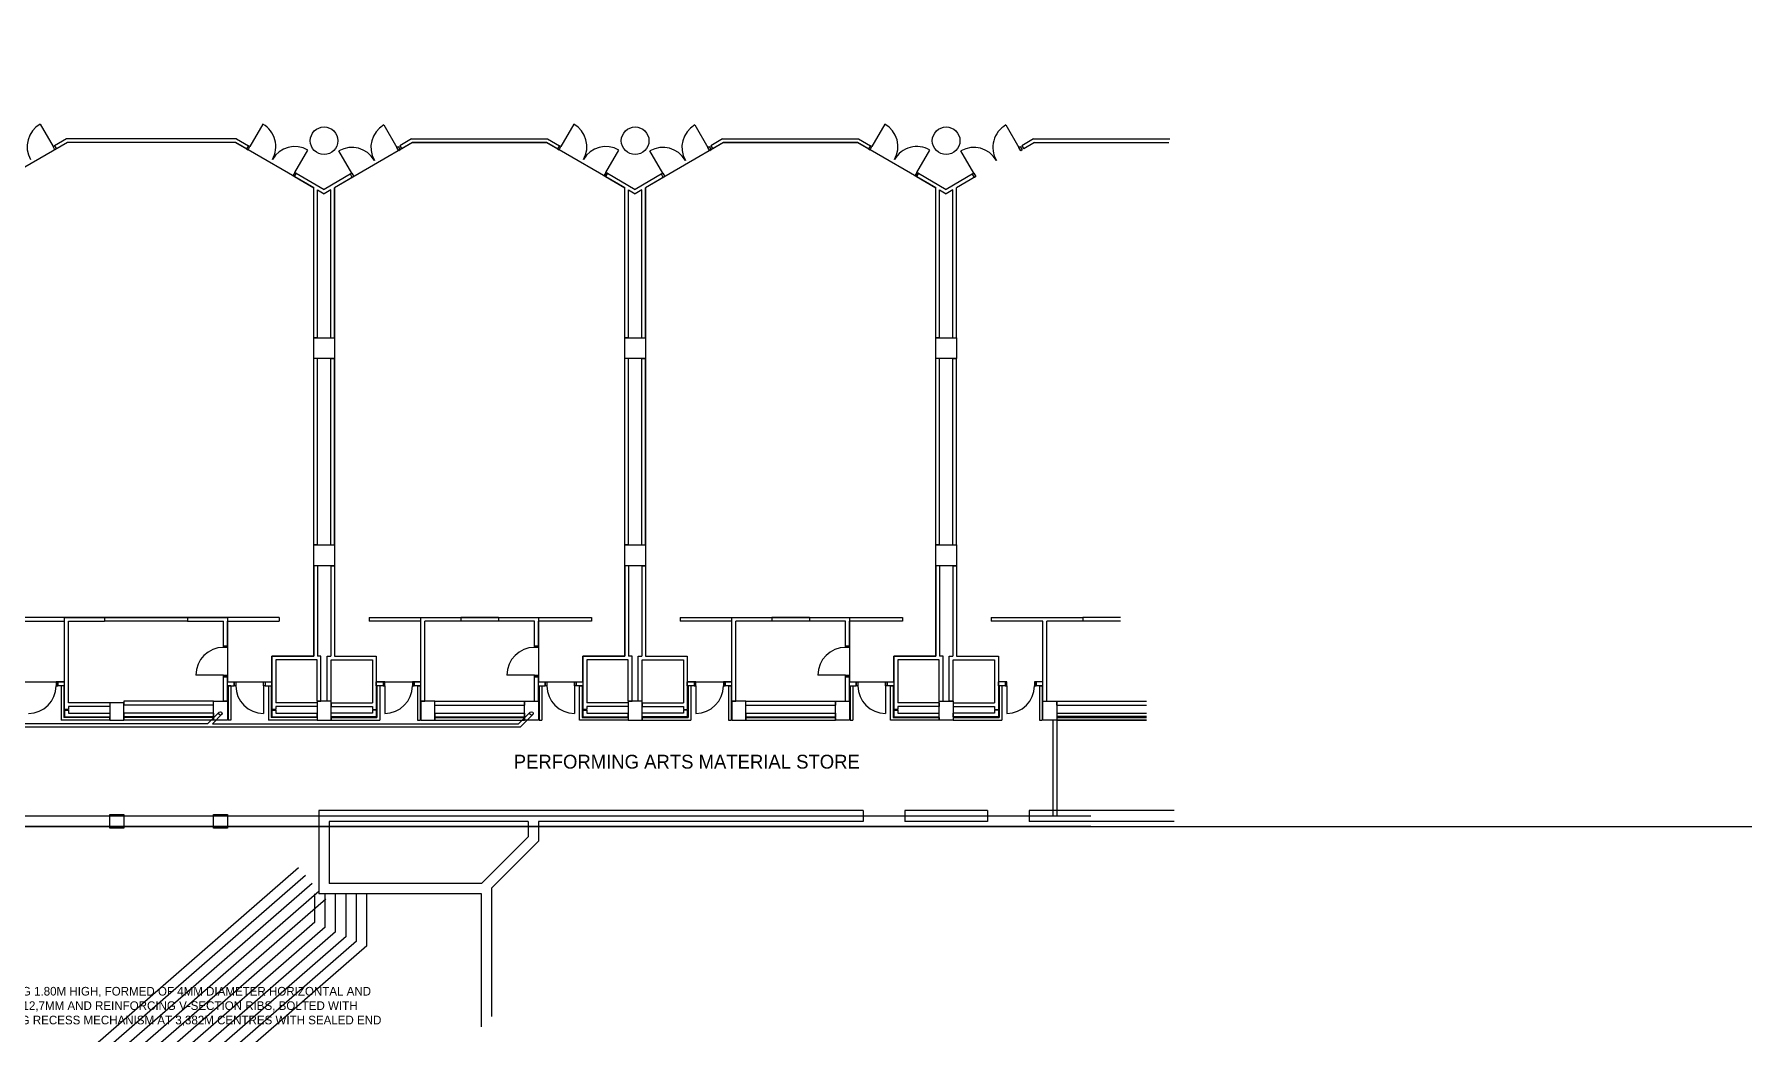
# Model space of a CAD drawing. Header units: millimetres. Extents: x -242071 to 82444, y -53139 to 112036.
# Drawn here: x -24434 to 25009, y 30516 to 59421 of the extents above; entities that cross this region are included whole.
import ezdxf

# ---------------------------------------------------------------- set-up
doc = ezdxf.new("R2010")
doc.units = ezdxf.units.MM
for name, color, linetype in [('Basement 1 - Doors Windows and Openings', 7, 'Continuous'), ('Basement 1 - Spaces and Zones', 7, 'Continuous'), ('Basement 1 - Structural Members', 7, 'Continuous'), ('Basement 1 - Walls', 7, 'Continuous'), ('Basement 2 - General', 7, 'Continuous'), ('Basement 2 - Spaces and Zones', 7, 'Continuous'), ('Basement 2 - Structural Members', 7, 'Continuous'), ('Open_stairs_and_ramps', 2, 'Continuous'), ('Rain_and_storm_water', 1, 'Continuous'), ('Text_Mechanical', 1, 'Continuous')]:
    doc.layers.add(name, color=color, linetype=linetype)
doc.styles.add('Text_Style_3', font='freehand')
doc.styles.add('Text_Style_3_46e705ff-8652-4b4b-9748-3b46a130a5c2', font='freehand')

msp = doc.modelspace()

# ---------------------------------------------------------------- linework, layer by layer
at = {"layer": 'Basement 1 - Doors Windows and Openings', "color": 1, "linetype": 'Continuous', "lineweight": -3}
for p, q in [((-24263.1, 56818.3, 2700), (-23888.1, 56168.8, 2700)), ((-17815.6, 56818.3, 2700), (-18190.6, 56168.8, 2700)), ((-14316.5, 56793.3, 2700), (-13941.5, 56143.8, 2700)), ((-8815.6, 56818.3, 2700), (-9190.6, 56168.8, 2700)), ((-5316.5, 56793.3, 2700), (-4941.5, 56143.8, 2700)), ((184.4, 56818.3, 2700), (-190.6, 56168.8, 2700)), ((3683.5, 56793.3, 2700), (4058.5, 56143.8, 2700)), ((-16891.5, 55418.8, 2700), (-16516.5, 56068.3, 2700)), ((-15240.5, 55393.8, 2700), (-15615.5, 56043.3, 2700)), ((-7891.5, 55418.8, 2700), (-7516.5, 56068.3, 2700)), ((-6240.5, 55393.8, 2700), (-6615.5, 56043.3, 2700)), ((1108.5, 55418.8, 2700), (1483.5, 56068.3, 2700)), ((2759.5, 55393.8, 2700), (2384.5, 56043.3, 2700)), ((-18954.4, 40871.3, 2700), (-19754.4, 40871.3, 2700)), ((-17799.4, 40561.3, 2700), (-17799.4, 39761.3, 2700)), ((-14289.4, 40561.3, 2700), (-14289.4, 39761.3, 2700)), ((-9954.4, 40871.3, 2700), (-10754.4, 40871.3, 2700)), ((-8799.4, 40561.3, 2700), (-8799.4, 39761.3, 2700)), ((-5289.4, 40561.3, 2700), (-5289.4, 39761.3, 2700)), ((-954.4, 40871.3, 2700), (-1754.4, 40871.3, 2700)), ((200.6, 40561.3, 2700), (200.6, 39761.3, 2700)), ((3710.6, 40561.3, 2700), (3710.6, 39761.3, 2700))]:
    msp.add_line(p, q, dxfattribs=at)
at = {"layer": 'Basement 1 - Doors Windows and Openings', "color": 1, "linetype": 'Continuous', "lineweight": -3, "elevation": 2700}
for points in [[(-23844.8, 56193.8), (-23789.8, 56098.5), (-23833.1, 56073.5), (-23888.1, 56168.8), (-23844.8, 56193.8)], [(-18233.9, 56193.8), (-18288.9, 56098.5), (-18245.6, 56073.5), (-18190.6, 56168.8), (-18233.9, 56193.8)], [(-13898.2, 56168.8), (-13843.2, 56073.5), (-13886.5, 56048.5), (-13941.5, 56143.8), (-13898.2, 56168.8)], [(-9233.9, 56193.8), (-9288.9, 56098.5), (-9245.6, 56073.5), (-9190.6, 56168.8), (-9233.9, 56193.8)], [(-4898.2, 56168.8), (-4843.2, 56073.5), (-4886.5, 56048.5), (-4941.5, 56143.8), (-4898.2, 56168.8)], [(-233.9, 56193.8), (-288.9, 56098.5), (-245.6, 56073.5), (-190.6, 56168.8), (-233.9, 56193.8)], [(4101.8, 56168.8), (4156.8, 56073.5), (4113.5, 56048.5), (4058.5, 56143.8), (4101.8, 56168.8)], [(-16891.5, 55418.8), (-16946.5, 55323.5), (-16903.2, 55298.5), (-16848.2, 55393.8), (-16891.5, 55418.8)], [(-15240.5, 55393.8), (-15185.5, 55298.5), (-15228.8, 55273.5), (-15283.8, 55368.8), (-15240.5, 55393.8)], [(-7891.5, 55418.8), (-7946.5, 55323.5), (-7903.2, 55298.5), (-7848.2, 55393.8), (-7891.5, 55418.8)], [(-6240.5, 55393.8), (-6185.5, 55298.5), (-6228.8, 55273.5), (-6283.8, 55368.8), (-6240.5, 55393.8)], [(1108.5, 55418.8), (1053.5, 55323.5), (1096.8, 55298.5), (1151.8, 55393.8), (1108.5, 55418.8)], [(2759.5, 55393.8), (2814.5, 55298.5), (2771.2, 55273.5), (2716.2, 55368.8), (2759.5, 55393.8)], [(-18954.4, 41671.3), (-18954.4, 41721.3), (-18844.4, 41721.3), (-18844.4, 41671.3), (-18954.4, 41671.3)], [(-9954.4, 41671.3), (-9954.4, 41721.3), (-9844.4, 41721.3), (-9844.4, 41671.3), (-9954.4, 41671.3)], [(-954.4, 41671.3), (-954.4, 41721.3), (-844.4, 41721.3), (-844.4, 41671.3), (-954.4, 41671.3)], [(-23799.4, 40561.3), (-23749.4, 40561.3), (-23749.4, 40671.3), (-23799.4, 40671.3), (-23799.4, 40561.3)], [(-18954.4, 40821.3), (-18954.4, 40871.3), (-18844.4, 40871.3), (-18844.4, 40821.3), (-18954.4, 40821.3)], [(-18599.4, 40561.3), (-18649.4, 40561.3), (-18649.4, 40671.3), (-18599.4, 40671.3), (-18599.4, 40561.3)], [(-17749.4, 40561.3), (-17799.4, 40561.3), (-17799.4, 40671.3), (-17749.4, 40671.3), (-17749.4, 40561.3)], [(-14339.4, 40561.3), (-14289.4, 40561.3), (-14289.4, 40671.3), (-14339.4, 40671.3), (-14339.4, 40561.3)], [(-13489.4, 40561.3), (-13439.4, 40561.3), (-13439.4, 40671.3), (-13489.4, 40671.3), (-13489.4, 40561.3)], [(-9954.4, 40821.3), (-9954.4, 40871.3), (-9844.4, 40871.3), (-9844.4, 40821.3), (-9954.4, 40821.3)], [(-9599.4, 40561.3), (-9649.4, 40561.3), (-9649.4, 40671.3), (-9599.4, 40671.3), (-9599.4, 40561.3)], [(-8749.4, 40561.3), (-8799.4, 40561.3), (-8799.4, 40671.3), (-8749.4, 40671.3), (-8749.4, 40561.3)], [(-5339.4, 40561.3), (-5289.4, 40561.3), (-5289.4, 40671.3), (-5339.4, 40671.3), (-5339.4, 40561.3)], [(-4489.4, 40561.3), (-4439.4, 40561.3), (-4439.4, 40671.3), (-4489.4, 40671.3), (-4489.4, 40561.3)], [(-954.4, 40821.3), (-954.4, 40871.3), (-844.4, 40871.3), (-844.4, 40821.3), (-954.4, 40821.3)], [(-599.4, 40561.3), (-649.4, 40561.3), (-649.4, 40671.3), (-599.4, 40671.3), (-599.4, 40561.3)], [(250.6, 40561.3), (200.6, 40561.3), (200.6, 40671.3), (250.6, 40671.3), (250.6, 40561.3)], [(3660.6, 40561.3), (3710.6, 40561.3), (3710.6, 40671.3), (3660.6, 40671.3), (3660.6, 40561.3)], [(4510.6, 40561.3), (4560.6, 40561.3), (4560.6, 40671.3), (4510.6, 40671.3), (4510.6, 40561.3)]]:
    msp.add_lwpolyline(points, dxfattribs=at)
at = {"layer": 'Basement 1 - Doors Windows and Openings', "color": 1, "linetype": 'Continuous', "lineweight": -3}
for centre, radius, start, end in [((-23888.1, 56168.8, 2700), 750, 120, 209.99995), ((-18190.6, 56168.8, 2700), 750, 330, 60.00004), ((-13941.5, 56143.8, 2700), 750, 120.00002, 209.99998), ((-9190.6, 56168.8, 2700), 750, 330.00001, 60), ((-4941.5, 56143.8, 2700), 750, 120.00004, 209.99998), ((-190.6, 56168.8, 2700), 750, 330, 60), ((4058.5, 56143.8, 2700), 750, 120, 210), ((-16891.5, 55418.8, 2700), 750, 60.00004, 150), ((-15240.5, 55393.8, 2700), 750, 30.00001, 120), ((-7891.5, 55418.8, 2700), 750, 60, 149.99999), ((-6240.5, 55393.8, 2700), 750, 30, 119.99998), ((1108.5, 55418.8, 2700), 750, 60, 150), ((2759.5, 55393.8, 2700), 750, 30, 120), ((-18954.4, 40871.3, 2700), 800, 90, 180), ((-9954.4, 40871.3, 2700), 800, 90, 180), ((-954.4, 40871.3, 2700), 800, 90, 180), ((-24599.4, 40561.3, 2700), 800, 270, 0), ((-17799.4, 40561.3, 2700), 800, 180, 270), ((-14289.4, 40561.3, 2700), 800, 270, 0), ((-8799.4, 40561.3, 2700), 800, 180, 270), ((-5289.4, 40561.3, 2700), 800, 270, 0), ((200.6, 40561.3, 2700), 800, 180, 270), ((3710.6, 40561.3, 2700), 800, 270, 0)]:
    msp.add_arc(centre, radius, start, end, dxfattribs=at)
at = {"layer": 'Basement 1 - Spaces and Zones', "color": 10, "linetype": 'Continuous', "elevation": 2700}
for points in [[(-17554.4, 40671.3), (-17554.4, 41421.3), (-16344.4, 41421.3), (-16344.4, 54975.9), (-18605.4, 56281.3), (-23473.2, 56281.3), (-25944.4, 54854.6), (-25944.4, 41246.3), (-24844.4, 41246.3), (-24844.4, 40671.3), (-23554.4, 40671.3), (-23554.4, 42541.3), (-18844.4, 42541.3), (-18844.4, 40671.3), (-17554.4, 40671.3)], [(-8554.4, 40671.3), (-8554.4, 41421.3), (-7344.4, 41421.3), (-7344.4, 54975.9), (-9605.4, 56281.3), (-13483.3, 56281.3), (-15744.4, 54975.9), (-15744.4, 41421.3), (-14534.4, 41421.3), (-14534.4, 40671.3), (-13244.4, 40671.3), (-13244.4, 42541.3), (-9844.4, 42541.3), (-9844.4, 40671.3), (-8554.4, 40671.3)], [(445.6, 40671.3), (445.6, 41421.3), (1655.6, 41421.3), (1655.6, 54975.9), (-605.4, 56281.3), (-4483.3, 56281.3), (-6744.4, 54975.9), (-6744.4, 41421.3), (-5534.4, 41421.3), (-5534.4, 40671.3), (-4244.4, 40671.3), (-4244.4, 42541.3), (-844.4, 42541.3), (-844.4, 40671.3), (445.6, 40671.3)]]:
    msp.add_lwpolyline(points, close=True, dxfattribs=at)
at = {"layer": 'Basement 1 - Structural Members', "color": 4, "linetype": 'Continuous'}
for p, q in [((-23654.4, 40561.3, 2700), (-23654.4, 39561.3, 2700)), ((-23574.4, 40561.3, 2700), (-23654.4, 40561.3, 2700)), ((-23574.4, 40561.3, 2700), (-23574.4, 39641.3, 2700)), ((-18824.4, 40561.3, 2700), (-18824.4, 39561.3, 2700)), ((-18744.4, 40561.3, 2700), (-18824.4, 40561.3, 2700)), ((-18744.4, 40561.3, 2700), (-18744.4, 39561.3, 2700)), ((-17654.4, 40561.3, 2700), (-17574.4, 40561.3, 2700)), ((-17654.4, 40561.3, 2700), (-17654.4, 39561.3, 2700)), ((-17574.4, 40561.3, 2700), (-17574.4, 39641.3, 2700)), ((-14514.4, 40561.3, 2700), (-14514.4, 39641.3, 2700)), ((-14434.4, 40561.3, 2700), (-14514.4, 40561.3, 2700)), ((-14434.4, 40561.3, 2700), (-14434.4, 39561.3, 2700)), ((-13344.4, 40561.3, 2700), (-13344.4, 39561.3, 2700)), ((-13344.4, 40561.3, 2700), (-13264.4, 40561.3, 2700)), ((-13264.4, 40561.3, 2700), (-13264.4, 39561.3, 2700)), ((-9824.4, 40561.3, 2700), (-9824.4, 39561.3, 2700)), ((-9824.4, 40561.3, 2700), (-9744.4, 40561.3, 2700)), ((-9744.4, 40561.3, 2700), (-9744.4, 39561.3, 2700)), ((-5434.4, 40561.3, 2700), (-5514.4, 40561.3, 2700)), ((-5514.4, 40561.3, 2700), (-5514.4, 39641.3, 2700)), ((-5434.4, 40561.3, 2700), (-5434.4, 39561.3, 2700)), ((-4344.4, 40561.3, 2700), (-4344.4, 39561.3, 2700)), ((-4344.4, 40561.3, 2700), (-4264.4, 40561.3, 2700)), ((-4264.4, 40561.3, 2700), (-4264.4, 39561.3, 2700)), ((-824.4, 40561.3, 2700), (-744.4, 40561.3, 2700)), ((-824.4, 40561.3, 2700), (-824.4, 39561.3, 2700)), ((-744.4, 40561.3, 2700), (-744.4, 39561.3, 2700)), ((3485.6, 40561.3, 2700), (3485.6, 39641.3, 2700)), ((3565.6, 40561.3, 2700), (3485.6, 40561.3, 2700)), ((3565.6, 40561.3, 2700), (3565.6, 39561.3, 2700)), ((4655.6, 40561.3, 2700), (4735.6, 40561.3, 2700)), ((4655.6, 40561.3, 2700), (4655.6, 39561.3, 2700)), ((4735.6, 40561.3, 2700), (4735.6, 39561.3, 2700)), ((-22244.4, 39561.3, 2700), (-23654.4, 39561.3, 2700)), ((-22244.4, 39641.3, 2700), (-23574.4, 39641.3, 2700)), ((-22244.4, 39561.3, 2700), (-22244.4, 39641.3, 2700)), ((-21844.4, 39641.3, 2700), (-21844.4, 39561.3, 2700)), ((-19244.4, 39641.3, 2700), (-21844.4, 39641.3, 2700)), ((-19244.4, 39561.3, 2700), (-21844.4, 39561.3, 2700)), ((-19244.4, 39641.3, 2700), (-19244.4, 39561.3, 2700)), ((-18744.4, 39561.3, 2700), (-18824.4, 39561.3, 2700)), ((-16244.4, 39561.3, 2700), (-17654.4, 39561.3, 2700)), ((-16244.4, 39641.3, 2700), (-17574.4, 39641.3, 2700)), ((-16244.4, 39641.3, 2700), (-16244.4, 39561.3, 2700)), ((-15844.4, 39641.3, 2700), (-14514.4, 39641.3, 2700)), ((-15844.4, 39641.3, 2700), (-15844.4, 39561.3, 2700)), ((-15844.4, 39561.3, 2700), (-14434.4, 39561.3, 2700)), ((-13344.4, 39561.3, 2700), (-13264.4, 39561.3, 2700)), ((-12844.4, 39641.3, 2700), (-10244.4, 39641.3, 2700)), ((-12844.4, 39641.3, 2700), (-12844.4, 39561.3, 2700)), ((-12844.4, 39561.3, 2700), (-10244.4, 39561.3, 2700)), ((-10244.4, 39641.3, 2700), (-10244.4, 39561.3, 2700)), ((-9824.4, 39561.3, 2700), (-9744.4, 39561.3, 2700)), ((-7244.4, 39641.3, 2700), (-7244.4, 39561.3, 2700)), ((-6844.4, 39641.3, 2700), (-5514.4, 39641.3, 2700)), ((-6844.4, 39641.3, 2700), (-6844.4, 39561.3, 2700)), ((-6844.4, 39561.3, 2700), (-5434.4, 39561.3, 2700)), ((-4344.4, 39561.3, 2700), (-4264.4, 39561.3, 2700)), ((-3844.4, 39641.3, 2700), (-3844.4, 39561.3, 2700)), ((-3844.4, 39641.3, 2700), (-1244.4, 39641.3, 2700)), ((-3844.4, 39561.3, 2700), (-1244.4, 39561.3, 2700)), ((-1244.4, 39641.3, 2700), (-1244.4, 39561.3, 2700)), ((-824.4, 39561.3, 2700), (-744.4, 39561.3, 2700)), ((1755.6, 39641.3, 2700), (1755.6, 39561.3, 2700)), ((2155.6, 39641.3, 2700), (3485.6, 39641.3, 2700)), ((2155.6, 39641.3, 2700), (2155.6, 39561.3, 2700)), ((2155.6, 39561.3, 2700), (3565.6, 39561.3, 2700)), ((4655.6, 39561.3, 2700), (4735.6, 39561.3, 2700)), ((5155.6, 39641.3, 2700), (5155.6, 39561.3, 2700)), ((5155.6, 39641.3, 2700), (7755.6, 39641.3, 2700)), ((5155.6, 39561.3, 2700), (7755.6, 39561.3, 2700)), ((-16194.4, 36951.3, 2700), (-16194.4, 34536.3, 2700)), ((-444.4, 36951.3, 2700), (-16194.4, 36951.3, 2700)), ((-10144.4, 36636.3, 2700), (-15894.4, 36636.3, 2700)), ((-15894.4, 36636.3, 2700), (-15894.4, 34836.3, 2700)), ((-10144.4, 36636.3, 2700), (-10144.4, 36186.3, 2700)), ((-9844.4, 36636.3, 2700), (-9844.4, 36063.3, 2700)), ((-444.4, 36636.3, 2700), (-9844.4, 36636.3, 2700)), ((-444.4, 36951.3, 2700), (-444.4, 36636.3, 2700)), ((755.6, 36951.3, 2700), (755.6, 36636.3, 2700)), ((3155.6, 36951.3, 2700), (755.6, 36951.3, 2700)), ((3155.6, 36636.3, 2700), (755.6, 36636.3, 2700)), ((3155.6, 36951.3, 2700), (3155.6, 36636.3, 2700)), ((4355.6, 36951.3, 2700), (4355.6, 36636.3, 2700)), ((8555.6, 36951.3, 2700), (4355.6, 36951.3, 2700)), ((8555.6, 36636.3, 2700), (4355.6, 36636.3, 2700)), ((-10144.4, 36186.3, 2700), (-11494.4, 34836.3, 2700)), ((-9844.4, 36063.3, 2700), (-11194.4, 34713.3, 2700)), ((-11494.4, 34836.3, 2700), (-15894.4, 34836.3, 2700)), ((-11194.4, 30986.3, 2700), (-11194.4, 34713.3, 2700)), ((-11494.4, 34536.3, 2700), (-16194.4, 34536.3, 2700)), ((-11494.4, 30686.3, 2700), (-11494.4, 34536.3, 2700))]:
    msp.add_line(p, q, dxfattribs=at)
at = {"layer": 'Basement 1 - Structural Members', "color": 4, "linetype": 'Continuous', "elevation": 2700}
for points in [[(-16344.4, 50636.3), (-15744.4, 50636.3), (-15744.4, 50036.3), (-16344.4, 50036.3), (-16344.4, 50636.3)], [(-7344.4, 50636.3), (-6744.4, 50636.3), (-6744.4, 50036.3), (-7344.4, 50036.3), (-7344.4, 50636.3)], [(1655.6, 50636.3), (2255.6, 50636.3), (2255.6, 50036.3), (1655.6, 50036.3), (1655.6, 50636.3)], [(-16344.4, 44636.3), (-15744.4, 44636.3), (-15744.4, 44036.3), (-16344.4, 44036.3), (-16344.4, 44636.3)], [(-7344.4, 44636.3), (-6744.4, 44636.3), (-6744.4, 44036.3), (-7344.4, 44036.3), (-7344.4, 44636.3)], [(1655.6, 44636.3), (2255.6, 44636.3), (2255.6, 44036.3), (1655.6, 44036.3), (1655.6, 44636.3)], [(-7244.4, 39561.3), (-8654.4, 39561.3), (-8654.4, 40561.3), (-8574.4, 40561.3), (-8574.4, 39641.3), (-7244.4, 39641.3)], [(1755.6, 39561.3), (345.6, 39561.3), (345.6, 40561.3), (425.6, 40561.3), (425.6, 39641.3), (1755.6, 39641.3)], [(-21844.4, 40069.3), (-22244.4, 40069.3), (-22244.4, 39561.3), (-21844.4, 39561.3), (-21844.4, 40069.3)], [(-19244.4, 40111.3), (-18844.4, 40111.3), (-18844.4, 39561.3), (-19244.4, 39561.3), (-19244.4, 40111.3)], [(-15844.4, 40111.3), (-16244.4, 40111.3), (-16244.4, 39561.3), (-15844.4, 39561.3), (-15844.4, 40111.3)], [(-12844.4, 40111.3), (-13244.4, 40111.3), (-13244.4, 39561.3), (-12844.4, 39561.3), (-12844.4, 40111.3)], [(-10244.4, 40111.3), (-9844.4, 40111.3), (-9844.4, 39561.3), (-10244.4, 39561.3), (-10244.4, 40111.3)], [(-6844.4, 40111.3), (-7244.4, 40111.3), (-7244.4, 39561.3), (-6844.4, 39561.3), (-6844.4, 40111.3)], [(-3844.4, 40111.3), (-4244.4, 40111.3), (-4244.4, 39561.3), (-3844.4, 39561.3), (-3844.4, 40111.3)], [(-1244.4, 40111.3), (-844.4, 40111.3), (-844.4, 39561.3), (-1244.4, 39561.3), (-1244.4, 40111.3)], [(1755.6, 40111.3), (2155.6, 40111.3), (2155.6, 39561.3), (1755.6, 39561.3), (1755.6, 40111.3)], [(4755.6, 40111.3), (5155.6, 40111.3), (5155.6, 39561.3), (4755.6, 39561.3), (4755.6, 40111.3)], [(-22244.4, 36836.3), (-21844.4, 36836.3), (-21844.4, 36436.3), (-22244.4, 36436.3), (-22244.4, 36836.3)], [(-19244.4, 36836.3), (-18844.4, 36836.3), (-18844.4, 36436.3), (-19244.4, 36436.3), (-19244.4, 36836.3)]]:
    msp.add_lwpolyline(points, dxfattribs=at)
at = {"layer": 'Basement 1 - Structural Members', "color": 4, "linetype": 'Continuous'}
for centre in [(-16044.4, 56336.3, 2700), (-7044.4, 56336.3, 2700), (1955.6, 56336.3, 2700)]:
    msp.add_circle(centre, 400, dxfattribs=at)
at = {"layer": 'Basement 1 - Walls', "color": 3, "linetype": 'Continuous'}
for p, q in [((-23502.7, 56391.3), (-23844.8, 56193.8)), ((-18576, 56391.3), (-23502.7, 56391.3)), ((-18576, 56391.3), (-18233.9, 56193.8)), ((-13512.8, 56391.3), (-13854.9, 56193.8)), ((-13512.8, 56391.3), (-9576, 56391.3)), ((-9576, 56391.3), (-9233.9, 56193.8)), ((-4512.8, 56391.3), (-4854.9, 56193.8)), ((-4512.8, 56391.3), (-576, 56391.3)), ((-576, 56391.3), (-233.9, 56193.8)), ((4487.2, 56391.3), (4145.1, 56193.8)), ((4487.2, 56391.3), (6143.3, 56391.3)), ((6143.3, 56391.3), (8424, 56391.3)), ((-23844.8, 56193.8), (-23789.8, 56098.5)), ((-23473.2, 56281.3), (-23789.8, 56098.5)), ((-18605.4, 56281.3), (-23473.2, 56281.3)), ((-18605.4, 56281.3), (-18288.9, 56098.5)), ((-18233.9, 56193.8), (-18288.9, 56098.5)), ((-13854.9, 56193.8), (-13799.9, 56098.5)), ((-13483.3, 56281.3), (-13799.9, 56098.5)), ((-13483.3, 56281.3), (-9605.4, 56281.3)), ((-9605.4, 56281.3), (-9288.9, 56098.5)), ((-9233.9, 56193.8), (-9288.9, 56098.5)), ((-4854.9, 56193.8), (-4799.9, 56098.5)), ((-4483.3, 56281.3), (-4799.9, 56098.5)), ((-4483.3, 56281.3), (-605.4, 56281.3)), ((-605.4, 56281.3), (-288.9, 56098.5)), ((-233.9, 56193.8), (-288.9, 56098.5)), ((4145.1, 56193.8), (4200.1, 56098.5)), ((4516.7, 56281.3), (4200.1, 56098.5)), ((4516.7, 56281.3), (6143.3, 56281.3)), ((6143.3, 56281.3), (8394.6, 56281.3)), ((-16848.2, 55393.8), (-16903.2, 55298.5)), ((-16848.2, 55393.8), (-16044.4, 54929.7)), ((-15240.5, 55393.8), (-16044.4, 54929.7)), ((-15240.5, 55393.8), (-15185.5, 55298.5)), ((-7848.2, 55393.8), (-7903.2, 55298.5)), ((-7848.2, 55393.8), (-7044.4, 54929.7)), ((-6240.5, 55393.8), (-7044.4, 54929.7)), ((-6240.5, 55393.8), (-6185.5, 55298.5)), ((1151.8, 55393.8), (1096.8, 55298.5)), ((1151.8, 55393.8), (1955.6, 54929.7)), ((2759.5, 55393.8), (1955.6, 54929.7)), ((2759.5, 55393.8), (2814.5, 55298.5)), ((-16903.2, 55298.5), (-16344.4, 54975.9)), ((-16344.4, 50636.3), (-16344.4, 54975.9)), ((-16234.4, 54912.4), (-16044.4, 54802.7)), ((-16234.4, 50636.3), (-16234.4, 54912.4)), ((-15854.4, 54912.4), (-16044.4, 54802.7)), ((-15854.4, 50636.3), (-15854.4, 54912.4)), ((-15185.5, 55298.5), (-15744.4, 54975.9)), ((-15744.4, 50636.3), (-15744.4, 54975.9)), ((-7903.2, 55298.5), (-7344.4, 54975.9)), ((-7344.4, 50636.3), (-7344.4, 54975.9)), ((-7234.4, 50636.3), (-7234.4, 54912.4)), ((-7234.4, 54912.4), (-7044.4, 54802.7)), ((-6854.4, 54912.4), (-7044.4, 54802.7)), ((-6854.4, 50636.3), (-6854.4, 54912.4)), ((-6185.5, 55298.5), (-6744.4, 54975.9)), ((-6744.4, 50636.3), (-6744.4, 54975.9)), ((1096.8, 55298.5), (1655.6, 54975.9)), ((1655.6, 50636.3), (1655.6, 54975.9)), ((1765.6, 54912.4), (1955.6, 54802.7)), ((1765.6, 50636.3), (1765.6, 54912.4)), ((2145.6, 54912.4), (1955.6, 54802.7)), ((2145.6, 50636.3), (2145.6, 54912.4)), ((2814.5, 55298.5), (2255.6, 54975.9)), ((2255.6, 50636.3), (2255.6, 54975.9)), ((-16234.4, 50636.3), (-16344.4, 50636.3)), ((-15854.4, 50636.3), (-15744.4, 50636.3)), ((-7234.4, 50636.3), (-7344.4, 50636.3)), ((-6854.4, 50636.3), (-6744.4, 50636.3)), ((1765.6, 50636.3), (1655.6, 50636.3)), ((2145.6, 50636.3), (2255.6, 50636.3)), ((-16344.4, 44636.3), (-16344.4, 50036.3)), ((-16234.4, 50036.3), (-16344.4, 50036.3)), ((-16234.4, 44636.3), (-16234.4, 50036.3)), ((-15854.4, 50036.3), (-15744.4, 50036.3)), ((-15854.4, 44636.3), (-15854.4, 50036.3)), ((-15744.4, 44636.3), (-15744.4, 50036.3)), ((-7344.4, 44636.3), (-7344.4, 50036.3)), ((-7234.4, 50036.3), (-7344.4, 50036.3)), ((-7234.4, 44636.3), (-7234.4, 50036.3)), ((-6854.4, 50036.3), (-6744.4, 50036.3)), ((-6854.4, 44636.3), (-6854.4, 50036.3)), ((-6744.4, 44636.3), (-6744.4, 50036.3)), ((1655.6, 44636.3), (1655.6, 50036.3)), ((1765.6, 50036.3), (1655.6, 50036.3)), ((1765.6, 44636.3), (1765.6, 50036.3)), ((2145.6, 50036.3), (2255.6, 50036.3)), ((2145.6, 44636.3), (2145.6, 50036.3)), ((2255.6, 44636.3), (2255.6, 50036.3)), ((-16234.4, 44636.3), (-16344.4, 44636.3)), ((-15854.4, 44636.3), (-15744.4, 44636.3)), ((-7234.4, 44636.3), (-7344.4, 44636.3)), ((-6854.4, 44636.3), (-6744.4, 44636.3)), ((1765.6, 44636.3), (1655.6, 44636.3)), ((2145.6, 44636.3), (2255.6, 44636.3)), ((-16344.4, 44036.3), (-16344.4, 41421.3)), ((-16234.4, 44036.3), (-16344.4, 44036.3)), ((-16234.4, 44036.3), (-16234.4, 41421.3)), ((-15854.4, 44036.3), (-15744.4, 44036.3)), ((-15854.4, 44036.3), (-15854.4, 41421.3)), ((-15744.4, 44036.3), (-15744.4, 41421.3)), ((-7234.4, 44036.3), (-7344.4, 44036.3)), ((-7344.4, 44036.3), (-7344.4, 41421.3)), ((-7234.4, 44036.3), (-7234.4, 41421.3)), ((-6854.4, 44036.3), (-6744.4, 44036.3)), ((-6854.4, 44036.3), (-6854.4, 41421.3)), ((-6744.4, 44036.3), (-6744.4, 41421.3)), ((1655.6, 44036.3), (1655.6, 41421.3)), ((1765.6, 44036.3), (1655.6, 44036.3)), ((1765.6, 44036.3), (1765.6, 41421.3)), ((2145.6, 44036.3), (2145.6, 41421.3)), ((2145.6, 44036.3), (2255.6, 44036.3)), ((2255.6, 44036.3), (2255.6, 41421.3)), ((-22399.4, 42541.3), (-25088.9, 42541.3)), ((-22399.4, 42541.3), (-22399.4, 42431.3)), ((-19999.4, 42541.3), (-22399.4, 42541.3)), ((-17344.4, 42541.3), (-19999.4, 42541.3)), ((-19999.4, 42541.3), (-19999.4, 42431.3)), ((-17344.4, 42541.3), (-17344.4, 42431.3)), ((-14744.4, 42541.3), (-12089.4, 42541.3)), ((-14744.4, 42541.3), (-14744.4, 42431.3)), ((-10999.4, 42541.3), (-12089.4, 42541.3)), ((-12089.4, 42541.3), (-12089.4, 42431.3)), ((-10999.4, 42541.3), (-8309.9, 42541.3)), ((-10999.4, 42541.3), (-10999.4, 42431.3)), ((-8309.9, 42537.4), (-8309.9, 42427.4)), ((-5744.4, 42541.3), (-5744.4, 42431.3)), ((-5744.4, 42541.3), (-3089.4, 42541.3)), ((-3089.4, 42541.3), (-3089.4, 42431.3)), ((-1999.4, 42541.3), (-3089.4, 42541.3)), ((-1999.4, 42541.3), (-1999.4, 42431.3)), ((-1999.4, 42541.3), (690.1, 42541.3)), ((690.1, 42537.4), (690.1, 42427.4)), ((3255.6, 42541.3), (5910.6, 42541.3)), ((3255.6, 42541.3), (3255.6, 42431.3)), ((6143.3, 42541.3), (5910.6, 42541.3)), ((5910.6, 42541.3), (5910.6, 42431.3)), ((7000.6, 42541.3), (6143.3, 42541.3)), ((-25088.9, 42431.3), (-23554.4, 42431.3)), ((-23554.4, 39875.3), (-23554.4, 42431.3)), ((-23444.4, 40069.3), (-23444.4, 42431.3)), ((-23444.4, 42431.3), (-22399.4, 42431.3)), ((-19999.4, 42431.3), (-22399.4, 42431.3)), ((-19999.4, 42431.3), (-18954.4, 42431.3)), ((-18954.4, 41721.3), (-18954.4, 42431.3)), ((-18844.4, 41721.3), (-18844.4, 42431.3)), ((-18844.4, 42431.3), (-17344.4, 42431.3)), ((-13244.4, 42431.3), (-14744.4, 42431.3)), ((-13244.4, 40111.3), (-13244.4, 42431.3)), ((-13134.4, 40111.3), (-13134.4, 42431.3)), ((-12089.4, 42431.3), (-13134.4, 42431.3)), ((-10999.4, 42431.3), (-12089.4, 42431.3)), ((-9954.4, 42431.3), (-10999.4, 42431.3)), ((-9954.4, 41721.3), (-9954.4, 42431.3)), ((-8309.9, 42431.3), (-9844.4, 42431.3)), ((-9844.4, 41721.3), (-9844.4, 42431.3)), ((-4244.4, 42431.3), (-5744.4, 42431.3)), ((-4244.4, 40111.3), (-4244.4, 42431.3)), ((-3089.4, 42431.3), (-4134.4, 42431.3)), ((-4134.4, 40111.3), (-4134.4, 42431.3)), ((-1999.4, 42431.3), (-3089.4, 42431.3)), ((-954.4, 42431.3), (-1999.4, 42431.3)), ((-954.4, 41721.3), (-954.4, 42431.3)), ((690.1, 42431.3), (-844.4, 42431.3)), ((-844.4, 41721.3), (-844.4, 42431.3)), ((4755.6, 42431.3), (3255.6, 42431.3)), ((4755.6, 40111.3), (4755.6, 42431.3)), ((5910.6, 42431.3), (4865.6, 42431.3)), ((4865.6, 40111.3), (4865.6, 42431.3)), ((6143.3, 42431.3), (5910.6, 42431.3)), ((7000.6, 42431.3), (6143.3, 42431.3)), ((-18954.4, 41721.3), (-18844.4, 41721.3)), ((-9954.4, 41721.3), (-9844.4, 41721.3)), ((-954.4, 41721.3), (-844.4, 41721.3)), ((-17554.4, 41421.3), (-17554.4, 39875.3)), ((-16344.4, 41421.3), (-17554.4, 41421.3)), ((-16244.4, 41311.3), (-17444.4, 41311.3)), ((-17444.4, 41311.3), (-17444.4, 40069.3)), ((-16244.4, 40111.3), (-16244.4, 41311.3)), ((-16134.4, 41421.3), (-16234.4, 41421.3)), ((-16134.4, 40111.3), (-16134.4, 41421.3)), ((-15954.4, 41421.3), (-15854.4, 41421.3)), ((-15954.4, 40111.3), (-15954.4, 41421.3)), ((-15844.4, 41311.3), (-14644.4, 41311.3)), ((-15844.4, 40111.3), (-15844.4, 41311.3)), ((-15744.4, 41421.3), (-14534.4, 41421.3)), ((-14644.4, 41311.3), (-14644.4, 40069.3)), ((-14534.4, 41421.3), (-14534.4, 39875.3)), ((-7344.4, 41421.3), (-8554.4, 41421.3)), ((-8554.4, 41421.3), (-8554.4, 39875.3)), ((-7244.4, 41311.3), (-8444.4, 41311.3)), ((-8444.4, 41311.3), (-8444.4, 40069.3)), ((-7244.4, 40111.3), (-7244.4, 41311.3)), ((-7134.4, 41421.3), (-7234.4, 41421.3)), ((-7134.4, 40111.3), (-7134.4, 41421.3)), ((-6954.4, 41421.3), (-6854.4, 41421.3)), ((-6954.4, 40111.3), (-6954.4, 41421.3)), ((-6844.4, 41311.3), (-5644.4, 41311.3)), ((-6844.4, 40111.3), (-6844.4, 41311.3)), ((-6744.4, 41421.3), (-5534.4, 41421.3)), ((-5644.4, 41311.3), (-5644.4, 40069.3)), ((-5534.4, 41421.3), (-5534.4, 39875.3)), ((1655.6, 41421.3), (445.6, 41421.3)), ((445.6, 41421.3), (445.6, 39875.3)), ((1755.6, 41311.3), (555.6, 41311.3)), ((555.6, 41311.3), (555.6, 40069.3)), ((1755.6, 40111.3), (1755.6, 41311.3)), ((1865.6, 41421.3), (1765.6, 41421.3)), ((1865.6, 40111.3), (1865.6, 41421.3)), ((2045.6, 41421.3), (2145.6, 41421.3)), ((2045.6, 40111.3), (2045.6, 41421.3)), ((2155.6, 40111.3), (2155.6, 41311.3)), ((2155.6, 41311.3), (3355.6, 41311.3)), ((2255.6, 41421.3), (3465.6, 41421.3)), ((3355.6, 41311.3), (3355.6, 40069.3)), ((3465.6, 41421.3), (3465.6, 39875.3)), ((-23554.4, 40671.3), (-23749.4, 40671.3)), ((-23749.4, 40671.3), (-23749.4, 40561.3)), ((-23554.4, 40561.3), (-23749.4, 40561.3)), ((-23554.4, 40561.3), (-23554.4, 40671.3)), ((-18954.4, 40111.3), (-18954.4, 40821.3)), ((-18954.4, 40821.3), (-18844.4, 40821.3)), ((-18844.4, 40111.3), (-18844.4, 40821.3)), ((-18844.4, 40671.3), (-18649.4, 40671.3)), ((-18844.4, 40561.3), (-18844.4, 40671.3)), ((-18844.4, 40561.3), (-18649.4, 40561.3)), ((-18649.4, 40671.3), (-18649.4, 40561.3)), ((-17749.4, 40671.3), (-17554.4, 40671.3)), ((-17749.4, 40671.3), (-17749.4, 40561.3)), ((-17749.4, 40561.3), (-17554.4, 40561.3)), ((-17554.4, 40561.3), (-17554.4, 40671.3)), ((-14339.4, 40671.3), (-14534.4, 40671.3)), ((-14534.4, 40561.3), (-14534.4, 40671.3)), ((-14339.4, 40561.3), (-14534.4, 40561.3)), ((-14339.4, 40671.3), (-14339.4, 40561.3)), ((-13439.4, 40671.3), (-13439.4, 40561.3)), ((-13244.4, 40671.3), (-13439.4, 40671.3)), ((-13244.4, 40561.3), (-13439.4, 40561.3)), ((-13244.4, 40561.3), (-13244.4, 40671.3)), ((-9954.4, 40111.3), (-9954.4, 40821.3)), ((-9954.4, 40821.3), (-9844.4, 40821.3)), ((-9844.4, 40111.3), (-9844.4, 40821.3)), ((-9844.4, 40561.3), (-9844.4, 40671.3)), ((-9844.4, 40671.3), (-9649.4, 40671.3)), ((-9844.4, 40561.3), (-9649.4, 40561.3)), ((-9649.4, 40671.3), (-9649.4, 40561.3)), ((-5339.4, 40671.3), (-5534.4, 40671.3)), ((-5534.4, 40561.3), (-5534.4, 40671.3)), ((-5339.4, 40561.3), (-5534.4, 40561.3)), ((-5339.4, 40671.3), (-5339.4, 40561.3)), ((-4244.4, 40671.3), (-4439.4, 40671.3)), ((-4439.4, 40671.3), (-4439.4, 40561.3)), ((-4244.4, 40561.3), (-4439.4, 40561.3)), ((-4244.4, 40561.3), (-4244.4, 40671.3)), ((-954.4, 40821.3), (-844.4, 40821.3)), ((-954.4, 40111.3), (-954.4, 40821.3)), ((-844.4, 40111.3), (-844.4, 40821.3)), ((-844.4, 40561.3), (-844.4, 40671.3)), ((-844.4, 40671.3), (-649.4, 40671.3)), ((-844.4, 40561.3), (-649.4, 40561.3)), ((-649.4, 40671.3), (-649.4, 40561.3)), ((3465.6, 40561.3), (3465.6, 40671.3)), ((3660.6, 40671.3), (3465.6, 40671.3)), ((3660.6, 40561.3), (3465.6, 40561.3)), ((3660.6, 40671.3), (3660.6, 40561.3)), ((4755.6, 40671.3), (4560.6, 40671.3)), ((4560.6, 40671.3), (4560.6, 40561.3)), ((4755.6, 40561.3), (4560.6, 40561.3)), ((4755.6, 40561.3), (4755.6, 40671.3)), ((-22244.4, 40069.3), (-23444.4, 40069.3)), ((-22244.4, 40069.3), (-22244.4, 39959.3)), ((-19244.4, 40111.3), (-21844.4, 40111.3)), ((-21844.4, 40111.3), (-21844.4, 40001.3)), ((-19244.4, 40001.3), (-19244.4, 40111.3)), ((-18844.4, 40111.3), (-18954.4, 40111.3)), ((-16244.4, 40069.3), (-17444.4, 40069.3)), ((-16244.4, 40111.3), (-16134.4, 40111.3)), ((-16244.4, 40069.3), (-16244.4, 39959.3)), ((-15844.4, 40111.3), (-15954.4, 40111.3)), ((-15844.4, 40069.3), (-15844.4, 39959.3)), ((-15844.4, 40069.3), (-14644.4, 40069.3)), ((-13244.4, 40111.3), (-13134.4, 40111.3)), ((-12844.4, 40111.3), (-10244.4, 40111.3)), ((-12844.4, 40001.3), (-12844.4, 40111.3)), ((-10244.4, 40111.3), (-10244.4, 40001.3)), ((-9954.4, 40111.3), (-9844.4, 40111.3)), ((-7244.4, 40069.3), (-8444.4, 40069.3)), ((-7244.4, 40111.3), (-7134.4, 40111.3)), ((-7244.4, 40069.3), (-7244.4, 39959.3)), ((-6844.4, 40111.3), (-6954.4, 40111.3)), ((-6844.4, 40069.3), (-6844.4, 39959.3)), ((-6844.4, 40069.3), (-5644.4, 40069.3)), ((-4244.4, 40111.3), (-4134.4, 40111.3)), ((-3844.4, 40111.3), (-1244.4, 40111.3)), ((-3844.4, 40001.3), (-3844.4, 40111.3)), ((-1244.4, 40111.3), (-1244.4, 40001.3)), ((-954.4, 40111.3), (-844.4, 40111.3)), ((1755.6, 40069.3), (555.6, 40069.3)), ((1755.6, 40111.3), (1865.6, 40111.3)), ((1755.6, 40069.3), (1755.6, 39959.3)), ((2155.6, 40111.3), (2045.6, 40111.3)), ((2155.6, 40069.3), (2155.6, 39959.3)), ((2155.6, 40069.3), (3355.6, 40069.3)), ((4755.6, 40111.3), (4865.6, 40111.3)), ((5155.6, 40111.3), (6143.3, 40111.3)), ((5155.6, 40001.3), (5155.6, 40111.3)), ((6143.3, 40111.3), (7755.6, 40111.3)), ((-23444.4, 39875.3), (-23554.4, 39875.3)), ((-23554.4, 39855.3), (-23554.4, 39661.3)), ((-23554.4, 39855.3), (-23444.4, 39855.3)), ((-23554.4, 39661.3), (-22244.4, 39661.3)), ((-22244.4, 39959.3), (-23444.4, 39959.3)), ((-23444.4, 39959.3), (-23444.4, 39875.3)), ((-23444.4, 39855.3), (-23444.4, 39771.3)), ((-23444.4, 39771.3), (-22244.4, 39771.3)), ((-22244.4, 39771.3), (-22244.4, 39661.3)), ((-19244.4, 40001.3), (-21844.4, 40001.3)), ((-19244.4, 39771.3), (-21844.4, 39771.3)), ((-21844.4, 39771.3), (-21844.4, 39661.3)), ((-19244.4, 39661.3), (-21844.4, 39661.3)), ((-19244.4, 39771.3), (-19244.4, 39661.3)), ((-17444.4, 39875.3), (-17554.4, 39875.3)), ((-17554.4, 39855.3), (-17554.4, 39661.3)), ((-17554.4, 39855.3), (-17444.4, 39855.3)), ((-17554.4, 39661.3), (-16244.4, 39661.3)), ((-17444.4, 39959.3), (-17444.4, 39875.3)), ((-16244.4, 39959.3), (-17444.4, 39959.3)), ((-17444.4, 39855.3), (-17444.4, 39771.3)), ((-17444.4, 39771.3), (-16244.4, 39771.3)), ((-16244.4, 39661.3), (-16244.4, 39771.3)), ((-15844.4, 39959.3), (-14644.4, 39959.3)), ((-15844.4, 39661.3), (-15844.4, 39771.3)), ((-14644.4, 39771.3), (-15844.4, 39771.3)), ((-14534.4, 39661.3), (-15844.4, 39661.3)), ((-14644.4, 39959.3), (-14644.4, 39875.3)), ((-14644.4, 39875.3), (-14534.4, 39875.3)), ((-14644.4, 39855.3), (-14644.4, 39771.3)), ((-14534.4, 39855.3), (-14644.4, 39855.3)), ((-14534.4, 39855.3), (-14534.4, 39661.3)), ((-12844.4, 40001.3), (-10244.4, 40001.3)), ((-12844.4, 39771.3), (-12844.4, 39661.3)), ((-12844.4, 39771.3), (-10244.4, 39771.3)), ((-12844.4, 39661.3), (-10244.4, 39661.3)), ((-10244.4, 39771.3), (-10244.4, 39661.3)), ((-8444.4, 39875.3), (-8554.4, 39875.3)), ((-8554.4, 39855.3), (-8554.4, 39661.3)), ((-8554.4, 39855.3), (-8444.4, 39855.3)), ((-8554.4, 39661.3), (-7244.4, 39661.3)), ((-8444.4, 39959.3), (-8444.4, 39875.3)), ((-7244.4, 39959.3), (-8444.4, 39959.3)), ((-8444.4, 39855.3), (-8444.4, 39771.3)), ((-8444.4, 39771.3), (-7244.4, 39771.3)), ((-7244.4, 39661.3), (-7244.4, 39771.3)), ((-6844.4, 39959.3), (-5644.4, 39959.3)), ((-6844.4, 39661.3), (-6844.4, 39771.3)), ((-5644.4, 39771.3), (-6844.4, 39771.3)), ((-5534.4, 39661.3), (-6844.4, 39661.3)), ((-5644.4, 39959.3), (-5644.4, 39875.3)), ((-5644.4, 39875.3), (-5534.4, 39875.3)), ((-5534.4, 39855.3), (-5644.4, 39855.3)), ((-5644.4, 39855.3), (-5644.4, 39771.3)), ((-5534.4, 39855.3), (-5534.4, 39661.3)), ((-3844.4, 40001.3), (-1244.4, 40001.3)), ((-3844.4, 39771.3), (-1244.4, 39771.3)), ((-3844.4, 39771.3), (-3844.4, 39661.3)), ((-3844.4, 39661.3), (-1244.4, 39661.3)), ((-1244.4, 39771.3), (-1244.4, 39661.3)), ((555.6, 39875.3), (445.6, 39875.3)), ((445.6, 39855.3), (555.6, 39855.3)), ((445.6, 39855.3), (445.6, 39661.3)), ((445.6, 39661.3), (1755.6, 39661.3)), ((555.6, 39959.3), (555.6, 39875.3)), ((1755.6, 39959.3), (555.6, 39959.3)), ((555.6, 39855.3), (555.6, 39771.3)), ((555.6, 39771.3), (1755.6, 39771.3)), ((1755.6, 39661.3), (1755.6, 39771.3)), ((2155.6, 39959.3), (3355.6, 39959.3)), ((3355.6, 39771.3), (2155.6, 39771.3)), ((2155.6, 39661.3), (2155.6, 39771.3)), ((3465.6, 39661.3), (2155.6, 39661.3)), ((3355.6, 39959.3), (3355.6, 39875.3)), ((3355.6, 39875.3), (3465.6, 39875.3)), ((3355.6, 39855.3), (3355.6, 39771.3)), ((3465.6, 39855.3), (3355.6, 39855.3)), ((3465.6, 39855.3), (3465.6, 39661.3)), ((5155.6, 40001.3), (6143.3, 40001.3)), ((5155.6, 39771.3), (6143.3, 39771.3)), ((5155.6, 39771.3), (5155.6, 39661.3)), ((5155.6, 39661.3), (6143.3, 39661.3)), ((6143.3, 40001.3), (7755.6, 40001.3)), ((6143.3, 39771.3), (7755.6, 39771.3)), ((6143.3, 39661.3), (7755.6, 39661.3))]:
    msp.add_line(p, q, dxfattribs=at)
for points in [[(-8749.4, 40671.3), (-8554.4, 40671.3), (-8554.4, 40561.3), (-8749.4, 40561.3), (-8749.4, 40671.3)], [(250.6, 40671.3), (445.6, 40671.3), (445.6, 40561.3), (250.6, 40561.3), (250.6, 40671.3)]]:
    msp.add_lwpolyline(points, dxfattribs=at)
at = {"layer": 'Basement 2 - Spaces and Zones', "color": 1, "linetype": 'Continuous'}
for points in [[(45655.6, 112036.3), (21255.6, 112036.3), (21255.6, 110536.3), (-26344.4, 110536.3), (-26344.4, 112036.3), (-50744.4, 112036.3), (-52244.4, 110536.3), (-52244.4, 79038.5), (-86744.4, 79036.3), (-86744.4, 40636.3), (-52244.4, 40636.3), (-52244.4, 36486.3), (-49294.4, 36386.3), (-49294.4, 31736.3), (-36794.4, 31736.3), (-36794.4, 33386.3), (-24944.4, 33386.3), (-24944.4, 36486.3), (47005.6, 36486.3)], [(-52219.1, 95169.9), (-52192.6, 79038.5), (-86744.4, 79036.3), (-86744.4, 40636.3), (-52244.4, 40636.3), (-52244.4, 36486.3), (-49294.4, 36386.3), (-49294.4, 31736.3), (-36794.4, 31736.3), (-36794.4, 33386.3), (-24944.4, 33386.3), (-24944.4, 36486.3), (6143.3, 36486.3)]]:
    msp.add_lwpolyline(points, dxfattribs=at)
at = {"layer": 'Basement 2 - Structural Members', "color": 4, "linetype": 'Continuous'}
for p, q in [((5045.6, 39561.3), (5045.6, 36786.3)), ((6143.3, 39671.3), (5155.6, 39671.3)), ((6143.3, 39561.3), (5155.6, 39561.3)), ((5155.6, 39561.3), (5155.6, 36786.3)), ((7755.6, 39671.3), (6143.3, 39671.3)), ((7755.6, 39561.3), (6143.3, 39561.3)), ((6143.3, 36786.3), (-25244.4, 36786.3)), ((6143.3, 36486.3), (-24944.4, 36486.3))]:
    msp.add_line(p, q, dxfattribs=at)
for points in [[(-16344.4, 50636.3), (-15744.4, 50636.3), (-15744.4, 50036.3), (-16344.4, 50036.3), (-16344.4, 50636.3)], [(-7344.4, 50636.3), (-6744.4, 50636.3), (-6744.4, 50036.3), (-7344.4, 50036.3), (-7344.4, 50636.3)], [(1655.6, 50636.3), (2255.6, 50636.3), (2255.6, 50036.3), (1655.6, 50036.3), (1655.6, 50636.3)], [(-16344.4, 44636.3), (-15744.4, 44636.3), (-15744.4, 44036.3), (-16344.4, 44036.3), (-16344.4, 44636.3)], [(-7344.4, 44636.3), (-6744.4, 44636.3), (-6744.4, 44036.3), (-7344.4, 44036.3), (-7344.4, 44636.3)], [(1655.6, 44636.3), (2255.6, 44636.3), (2255.6, 44036.3), (1655.6, 44036.3), (1655.6, 44636.3)], [(-15844.4, 40111.3), (-16244.4, 40111.3), (-16244.4, 39561.3), (-15844.4, 39561.3), (-15844.4, 40111.3)], [(-6844.4, 40111.3), (-7244.4, 40111.3), (-7244.4, 39561.3), (-6844.4, 39561.3), (-6844.4, 40111.3)], [(-3844.4, 40111.3), (-4244.4, 40111.3), (-4244.4, 39561.3), (-3844.4, 39561.3), (-3844.4, 40111.3)], [(-1244.4, 40111.3), (-844.4, 40111.3), (-844.4, 39561.3), (-1244.4, 39561.3), (-1244.4, 40111.3)], [(1755.6, 40111.3), (2155.6, 40111.3), (2155.6, 39561.3), (1755.6, 39561.3), (1755.6, 40111.3)], [(4755.6, 40111.3), (5155.6, 40111.3), (5155.6, 39561.3), (4755.6, 39561.3), (4755.6, 40111.3)]]:
    msp.add_lwpolyline(points, dxfattribs=at)
for centre in [(-16044.4, 56336.3), (-7044.4, 56336.3), (1955.6, 56336.3)]:
    msp.add_circle(centre, 400, dxfattribs=at)
at = {"layer": 'Open_stairs_and_ramps', "color": 2, "linetype": 'Continuous', "lineweight": -3}
for p, q in [((-16780.7, 35294.6), (-24000.4, 29006.8)), ((-16583.6, 35068.4), (-23700.4, 28870.2)), ((-16386.6, 34842.1), (-23400.4, 28733.7)), ((-16189.6, 34615.9), (-23100.4, 28597.1)), ((-15992.6, 34389.7), (-22800.4, 28460.6)), ((-16310.4, 33715), (-16310.4, 34536.3)), ((-16010.4, 33578.5), (-16010.4, 34536.3)), ((-15710.4, 33441.9), (-15710.4, 34536.3)), ((-15410.4, 33305.4), (-15410.4, 34536.3)), ((-15110.4, 33168.8), (-15110.4, 34536.3)), ((-14810.4, 33032.3), (-14810.4, 34536.3)), ((-16310.4, 33715), (-22500.4, 28324)), ((-16010.4, 33578.5), (-22200.4, 28187.5)), ((-15710.4, 33441.9), (-21900.4, 28050.9)), ((-15410.4, 33305.4), (-21600.4, 27914.4)), ((-15110.4, 33168.8), (-21300.4, 27777.8)), ((-14810.4, 33032.3), (-21000.4, 27641.3))]:
    msp.add_line(p, q, dxfattribs=at)
at = {"layer": 'Rain_and_storm_water', "color": 1, "linetype": 'Continuous', "lineweight": -3}
for p, q in [((-19079.7, 39796.6), (-19415.1, 39461.3)), ((-19009, 39725.9), (-19273.7, 39461.3)), ((-10079.7, 39796.6), (-10415.1, 39461.3)), ((-10009, 39725.9), (-10373.7, 39361.3)), ((-19415.1, 39461.3), (-24719.4, 39461.3)), ((-10373.7, 39361.3), (-24719.4, 39361.3)), ((-19273.7, 39461.3), (-10415.1, 39461.3))]:
    msp.add_line(p, q, dxfattribs=at)
for centre in [(-19044.4, 39761.3), (-10044.4, 39761.3)]:
    msp.add_circle(centre, 50, dxfattribs=at)

# ---------------------------------------------------------------- texts
at = {"layer": 'Basement 2 - General', "color": 2, "linetype": 'Continuous', "lineweight": -3, "insert": (-5549.9, 38564), "char_height": 400, "attachment_point": 2, "style": 'Text_Style_3_46e705ff-8652-4b4b-9748-3b46a130a5c2'}
msp.add_mtext('PERFORMING ARTS MATERIAL STORE', dxfattribs=at)
at = {"layer": 'Text_Mechanical', "color": 2, "insert": (-44610.5, 31845.3), "char_height": 250, "width": 30461.778, "attachment_point": 1, "style": 'Text_Style_3'}
msp.add_mtext('COCHRANE CLEARVU THE INVISIBLE WALL HIGH DENSITY ANTI-CLIMBING AND ANTI-CUT PRESSED MESH PANEL FENCING 1.80M HIGH, FORMED OF 4MM DIAMETER HORIZONTAL AND 4MM DIAMETER VERTICAL HIGH TENSILE WIRES GALVANISED WITH ALU-GALV COATING WITH APERTURE SIZE 76,2MM X 12,7MM AND REINFORCING V-SECTION RIBS, BOLTED WITH VANDAL RESISTANT BOLTS AND CLAMPING PLATES TO 85 - 45MM TAPER LOCKING POST 2.70M HIGH INCLUDING LOCKING RECESS MECHANISM AT 3,382M CENTRES WITH SEALED END CAPS AND 30 X 3MM X 250MM LONG ANGLE SECTION BASE ANCHORS WITH POSTS SECURLEY FIXED TO TOP OF COPING', dxfattribs=at)

doc.saveas('drawing.dxf')
